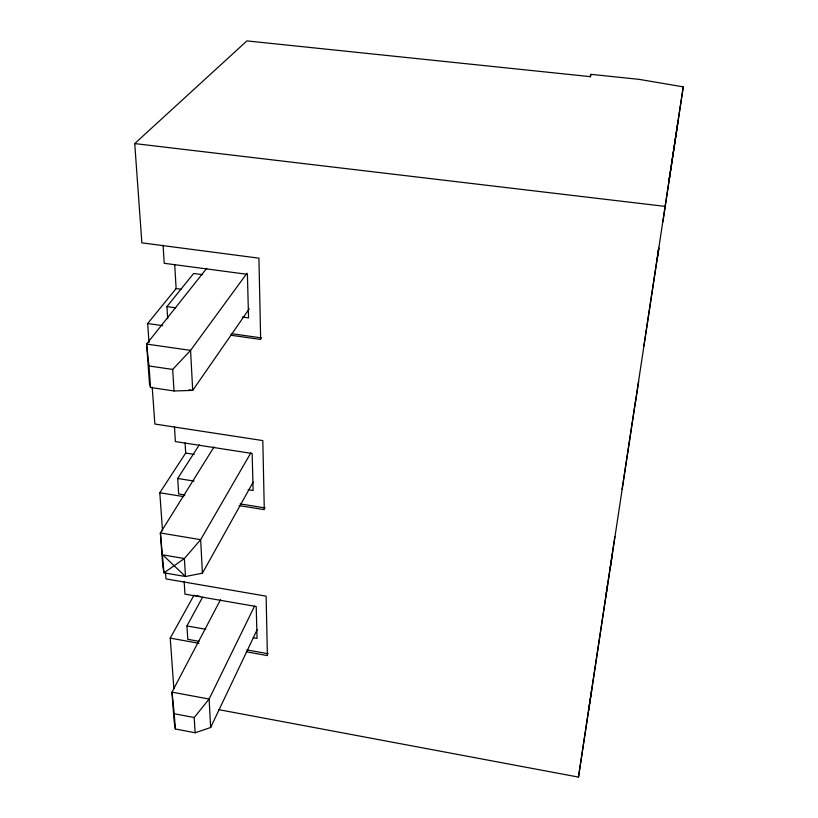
<?xml version="1.0" encoding="UTF-8"?>
<svg xmlns="http://www.w3.org/2000/svg" width="818" height="818" viewBox="0 0 818 818"><rect width="100%" height="100%" fill="white"/><g stroke="black" fill="none" stroke-linecap="round" stroke-linejoin="round"><path stroke-width="1.23" d="M590.555 76.882L590.841 74.346L639.155 79.366L683.265 86.851L578.479 777.1L218.662 709.635M588.612 710.321L591.649 690.443M658.153 252.056L658.776 247.936M669.635 176.483L668.919 181.248L683.265 86.851M662.917 221.811L678.122 120.737M578.479 777.1L607.58 584.737M605.688 597.14L614.86 536.802M622.069 489.399L635.422 401.566M643.868 346.014L658.746 248.171M657.099 260.083L658.848 248.56M612.375 554.205L610.248 568.07M638.664 381.382L635.494 402.067M590.841 74.346L590.085 76.616L246.913 40.9L134.735 143.579L141.862 242.854L258.928 258.171L260.656 339.439L230.523 335.196M220.492 599.747L171.984 692.13L174.06 720.556L175.349 728.991L195.154 732.775L210.635 727.499L257.169 629.655M254.592 606.056L209.122 699.053L194.203 717.529L195.154 732.775M199.091 641.353L187.782 639.318L186.944 625.934L202.619 597.109M173.866 688.756L170.236 638.132L193.938 595.289L200.083 596.353M214.091 446.873L160.379 532.968L162.813 566.414L164.019 572.835L185.482 576.516L202.424 573.183L253.11 482.191M250.799 452.927L200.645 539.675L184.377 558.53L164.019 572.835L160.379 532.968L200.645 539.675L202.424 573.183M184.94 494.982L178.672 493.97L177.7 478.469L199.326 444.808M162.526 530.759L159.796 492.753L185.676 453.06L185.083 442.957M249.193 308.887L192.7 390.401L174.009 390.963L150.563 387.476L149.51 384L146.596 344.071L206.77 268.294M247.046 273.161L190.574 350.38L172.68 369.429L174.009 390.963M167.69 318.713L166.923 306.597L193.661 273.468L202.486 274.654M149.019 342.609L147.649 323.529L176.115 288.58L174.725 264.674M134.735 143.579L665.29 206.412M176.115 288.58L181.023 289.245M166.923 306.597L175.717 307.813M242.271 317.026L248.549 317.895L247.404 274.347L164.213 263.294L163.089 245.298M231.289 333.652L261.637 337.926M147.649 323.529L162.721 325.646M188.999 389.859L192.7 390.401L190.574 350.38L146.596 344.071L149.009 365.973L172.68 369.429M185.676 453.06L194.224 454.399M177.7 478.469L194.04 481.076M248.099 489.706L253.13 490.503L252.148 453.479L175.389 441.577L174.449 426.526M240.114 503.898L265.185 507.947M159.796 492.753L183.723 496.628M239.112 505.585L264.286 509.655L262.813 440.585L154.868 424.041L152.22 387.149M186.944 625.934L205.727 629.267M253.294 637.733L257.056 638.398L256.208 606.527L184.95 594.134L184.152 581.373M246.862 649.921L268.232 653.756M170.236 638.132L198.886 643.285M246.218 651.782L267.394 655.596L266.126 596.158L165.982 578.899L165.533 572.569M210.635 727.499L209.122 699.053L171.984 692.13L174.244 713.756L194.203 717.529M149.009 365.973L150.563 387.476M174.244 713.756L175.349 728.991M184.377 558.53L162.71 554.86L185.482 576.516L184.377 558.53"/></g></svg>
